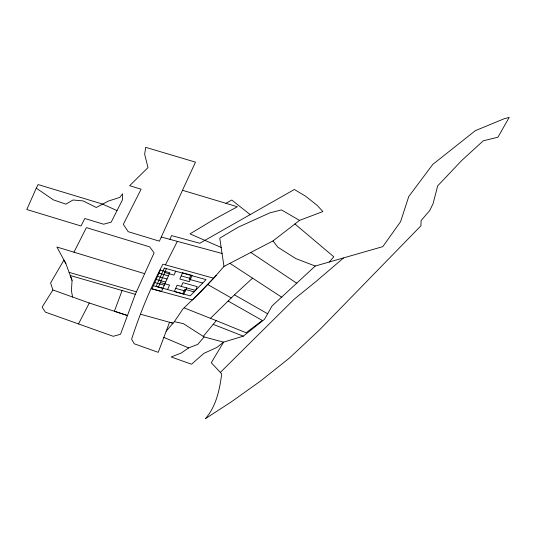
<?xml version="1.0" encoding="UTF-8"?>
<svg xmlns="http://www.w3.org/2000/svg" width="536" height="536" viewBox="0 0 536 536"><rect width="100%" height="100%" fill="white"/><g stroke="black" fill="none" stroke-linecap="round" stroke-linejoin="round"><path stroke-width="0.8" d="M73.955 252.201L86.39 227.626L149.671 246.862L154.107 252.845L135.286 294.331L70.256 275.504L72.065 280.408L71.422 290.747L72.588 297.024M140.646 314.264L173.001 323.235L169.544 322.27L158.207 352.34L134.322 343.824L131.601 339.188C140.104 313.212 150.248 288.321 162.924 264.161L213.643 278.211L223.974 266.419L272.998 240.932L299.55 220.39L322.88 211.553L317.098 205.308L305.554 196.176L294.351 189.496L199.814 243.257L171.554 235.606L169.939 239.364M135.286 294.331L120.52 334.276L113.243 336.313L45.346 312.113L42.123 307.148L52.897 289.963L50.592 282.941L63.905 260.107L65.874 263.632L72.065 280.408M122.108 290.512L114.382 311.249L127.447 315.536L89.291 303.007L52.897 289.963M158.442 287.035L166.408 268.63M36.287 188.163L26.8 209.516L81.023 225.998L84.815 218.5L103.622 224.222L111.166 222.172L122.396 199.995L122.55 193.784L119.816 197.389L108.352 201.074L96.252 207.499L83.181 200.933L72.99 199.988L65.894 204.142L53.366 199.868L36.287 188.163L38.103 184.572L102.657 204.095L117.016 210.628M167.567 289.561L169.557 285.072L160.391 282.526M175.708 271.203L173.986 275.082L164.726 272.516M181.282 286.418L182.944 282.673L197.208 286.626L195.546 290.371L177.068 285.252L174.3 291.497L183.808 294.13L186.575 287.886M182.783 293.782L184.773 289.286L194.092 291.865M190.923 275.417L189.201 279.296L202.688 283.035M182.481 190.28L159.4 241.173L128.178 231.679L123.314 224.343L141.102 189.195L129.632 185.704L147.996 167.594L144.66 154.241L145.705 147.333L195.493 162.147L182.481 190.28L237.361 206.749L213.944 219.479L189.992 233.87L221.288 247.491M165.47 264.864L177.329 241.361M78.517 323.932L89.291 303.007M166.194 331.154L174.354 321.66L182.957 308.877L201.348 291.249L216.35 275.33M203.245 336.387L216.263 320.629L246.131 332.789L262.292 320.448L228.115 301.038M204.102 336.936L197.811 344.353L188.639 347.931L181.255 353.023L171.172 356.963L191.553 364.225L203.841 353.385L216.812 347.482L223.606 342.135L243.284 336.152L264.462 319.342L272.054 305.976L315.235 266.037L382.784 246.634L400.566 221.73L408.767 196.518L432.74 164.452L475.298 130.684L504.162 118.764L509.2 117.357L497.944 137.216L483.318 140.774L461.751 160.452L437.671 185.878L433.055 203.747L429.671 210.635L421.088 220.564L420.934 225.81L319.463 329.942L289.38 358.088L260.784 380.855L231.324 401.873L205.442 418.643C216.236 406.241 219.633 389.773 221.716 373.927L211.298 362.698L223.606 342.135L204.102 336.936L183.379 323.65L174.354 321.66M329.211 262.077L333.814 256.798L294.921 223.974M213.643 278.211L192.478 299.952L151.219 288.696M220.323 372.426L294.311 299.061L315.496 281.936L343.455 258.037M210.447 318.324L234.44 294.854L252.57 278.151M225.951 203.325L231.753 200.029L250.178 214.608M161.282 237.019L222.192 253.515M181.215 275.893L190.729 278.526M158.911 273.213L168.418 275.852M157.53 276.335L167.038 278.975M156.144 279.457L165.651 282.09M154.763 282.579L164.271 285.212M175.681 288.375L185.195 291.008M153.376 285.701L162.884 288.335M69.09 272.348L136.419 291.839M144.653 273.688L56.91 247.016L65.874 263.632M315.235 266.037L295.785 258.58L277.822 247.176L272.998 240.932M213.187 324.347L243.284 336.152M184.324 307.966L216.263 320.629M163.842 337.392L188.639 347.931M234.44 294.854L267.632 313.768M207.7 284.509L231.271 297.949M299.55 220.39L281.46 209.898L269.755 212.893L238.145 227.217L219.767 238.158L223.974 266.419M229.897 263.33L281.882 297.319M250.801 252.423L296.837 283.296M160.298 270.097L151.996 288.824L161.504 291.457L169.805 272.73L160.298 270.097M164.304 268.047L156.164 286.405L190.226 295.839L206.025 279.604L164.304 268.047M182.602 272.77L179.835 279.015L189.342 281.648L192.109 275.404L182.602 272.77"/></g></svg>
